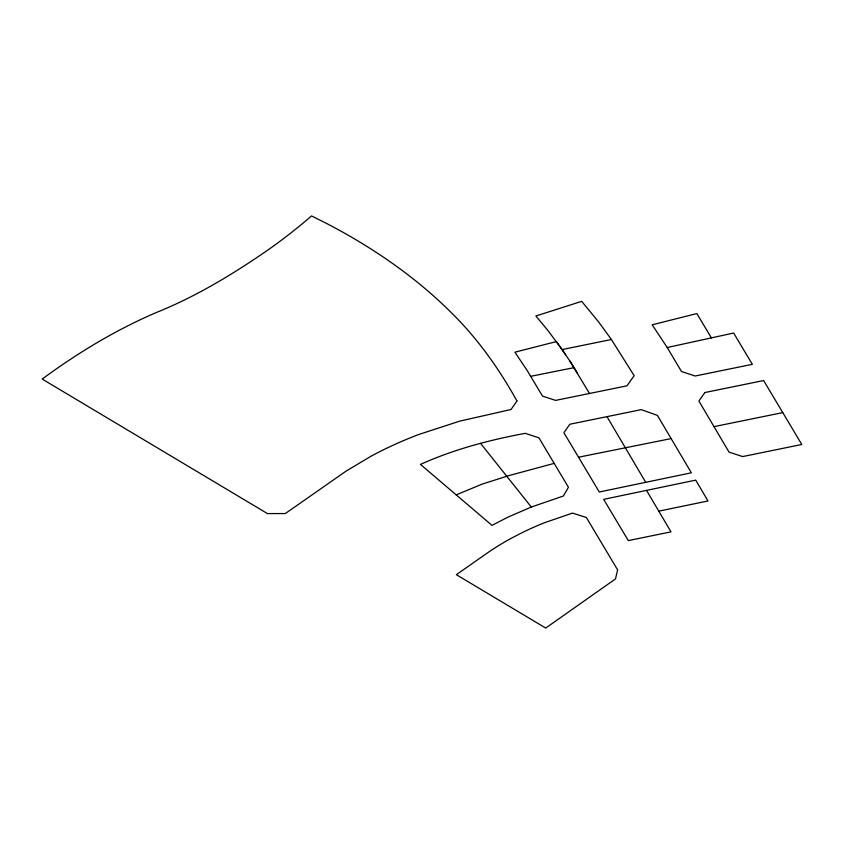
<?xml version="1.0" encoding="UTF-8"?>
<svg xmlns="http://www.w3.org/2000/svg" width="844" height="844" viewBox="0 0 844 844"><rect width="100%" height="100%" fill="white"/><g stroke="black" fill="none" stroke-linecap="round" stroke-linejoin="round"><path stroke-width="1.27" d="M456.224 494.879L482.051 484.15L509.037 475.562L554.17 463.377M531.298 507.033L507.94 517.15L491.989 525.379L420.46 464.4C453.798 449.377 489.362 440.009 525.232 433.331L538.926 437.825L568.445 487.283L563.349 496.019L531.298 507.033L480.521 443.311M667.224 347.528L733.647 333.032L752.342 364.334L695.15 376.013L681.498 371.529L667.224 347.528L652.19 324.803L696.87 313.567L711.386 337.885M646.525 490.385L603.671 499.353L628.305 540.593L671.001 531.868L646.525 490.385L695.699 480.13L708.01 500.967L658.774 511.158M611.383 339.51L598.681 322.007L581.685 301.35L535.877 316.004L547.439 329.888L562.136 349.564L611.383 339.51L634.16 375.664L626.986 385.824L555.637 400.394L542.534 396.131L527.458 370.959L514.914 352.18L556.439 341.577L569.805 360.937L589.502 393.473M714.003 426.642L782.778 412.6M530.686 376.329L574.047 367.636L577.665 373.618M578.541 457.216L671.138 438.595L691.373 472.798L599.282 491.999L563.897 432.719L569.837 424.237L641.303 409.635L657.444 415.417L671.138 438.595M562.136 349.564L565.649 354.649M569.805 360.937L574.047 367.636M645.713 482.325L606.984 416.651M617.618 569.89L615.476 578.931L545.73 628.063L456.351 574.69L488.866 551.923A318.747 203.604 4.7 0 1 511.369 538.229L519.387 534.052A297.7 190.164 4.7 0 1 544.823 522.605L572.496 513.099L586.348 517.477L617.618 569.89M516.95 401.027L511.01 409.509L459.748 421.135L418.55 434.565A397.672 254.012 4.7 0 0 371.655 455.865L346.399 470.91L285.304 513.553L267.464 513.595L42.2 379.072C77.817 352.834 115.892 329.793 156.615 312.396C196.62 296.276 233.756 273.688 269.13 249.17A776.881 496.251 4.7 0 0 304.199 222.194L311.552 215.937L326.227 223.28A502.043 320.688 4.7 0 1 347.485 234.832C376.308 251.28 403.78 270.175 428.921 291.876A537.132 343.107 4.7 0 1 450.042 311.415C476.913 337.547 498.857 368.29 516.95 401.027M704.867 392.544L698.885 401.016L729.016 452.11L742.646 456.572L801.8 444.482L763.63 380.538L704.867 392.544"/></g></svg>
